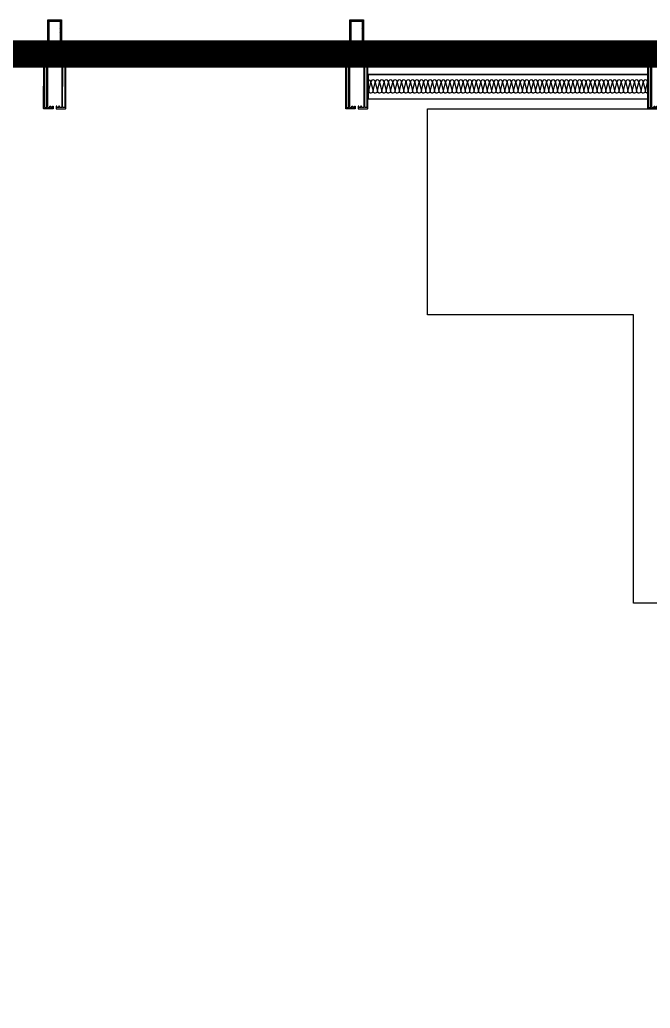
# Model space of a CAD drawing. Header units: feet. Extents: x 1421395 to 1426379, y -945253 to -943919.
# Drawn here: x 1426202.4 to 1426291.8, y -944107 to -943966.8 of the extents above; entities that cross this region are included whole.
import ezdxf

# ---------------------------------------------------------------- set-up
doc = ezdxf.new("R2010")
doc.units = ezdxf.units.FT
for name, color, linetype in [('04--hatch-1', 8, 'Continuous'), ('07--dim-1', 8, 'Continuous'), ('E--concrete-2', 4, 'Continuous'), ('glazing', 145, 'Continuous'), ('H--metalwork', 1, 'Continuous'), ('L--windows-1', 1, 'Continuous')]:
    doc.layers.add(name, color=color, linetype=linetype)
doc.layers.add('1.PROFILES', color=6, linetype='Continuous', lineweight=35)
doc.layers.add('pline', color=210, linetype='Continuous', lineweight=5)

# ---------------------------------------------------------------- blocks, each defined once
blk = doc.blocks.new('DFS')
at = {"color": 6, "lineweight": 0}
for p, q in [((763870.3, 59929.9, 0), (762847.6, 59930.4, 0)), ((763868.3, 59927.9, 0), (762849.6, 59928.4, 0)), ((763870.3, 59838.9, 0), (762847.6, 59839.4, 0)), ((763868.3, 59840.9, 0), (762849.6, 59841.4, 0))]:
    blk.add_line(p, q, dxfattribs=at)
at = {"color": 250}
for points, elevation in [([(762858.8, 59861.2, -0.451718), (762850.9, 59870.2), (762858.8, 59900.2, 0.496772), (762849.6, 59909.1, 0.496772)], -1887.7), ([(762874.8, 59861.2, -0.451718), (762866.9, 59870.2), (762874.8, 59900.2, 1.135042), (762858.9, 59900.2), (762866.8, 59870.2, -0.451718), (762858.8, 59861.2, -0.137116), (762854.7, 59862.4, -0.137116)], -1887.7), ([(762890.8, 59861.2, -0.451718), (762882.9, 59870.2), (762890.8, 59900.2, 1.135042), (762874.9, 59900.2), (762882.8, 59870.2, -0.451718), (762874.8, 59861.2, -0.137116), (762870.7, 59862.4, -0.137116)], -1887.7), ([(762906.8, 59861.2, -0.451718), (762898.9, 59870.2), (762906.8, 59900.2, 1.135042), (762890.9, 59900.2), (762898.8, 59870.2, -0.451718), (762890.8, 59861.2, -0.137116), (762886.7, 59862.4, -0.137116)], -1887.7), ([(762922.8, 59861.2, -0.451718), (762914.9, 59870.2), (762922.8, 59900.2, 1.135042), (762906.9, 59900.2), (762914.8, 59870.2, -0.451718), (762906.8, 59861.2, -0.137116), (762902.7, 59862.4, -0.137116)], -1887.7), ([(762938.8, 59861.2, -0.451718), (762930.9, 59870.2), (762938.8, 59900.2, 1.135042), (762922.9, 59900.2), (762930.8, 59870.2, -0.451718), (762922.8, 59861.2, -0.137116), (762918.7, 59862.4, -0.137116)], -1651.7), ([(762954.8, 59861.2, -0.451718), (762946.9, 59870.2), (762954.8, 59900.2, 1.135042), (762938.9, 59900.2), (762946.8, 59870.2, -0.451718), (762938.8, 59861.2, -0.137116), (762934.7, 59862.4, -0.137116)], -1651.7), ([(762970.8, 59861.2, -0.451718), (762962.9, 59870.2), (762970.8, 59900.2, 1.135042), (762954.9, 59900.2), (762962.8, 59870.2, -0.451718), (762954.8, 59861.2, -0.137116), (762950.7, 59862.4, -0.137116)], -1651.7), ([(762986.8, 59861.2, -0.451718), (762978.9, 59870.2), (762986.8, 59900.2, 1.135042), (762970.9, 59900.2), (762978.8, 59870.2, -0.451718), (762970.8, 59861.2, -0.137116), (762966.7, 59862.4, -0.137116)], -1651.7), ([(763002.8, 59861.2, -0.451718), (762994.9, 59870.2), (763002.8, 59900.2, 1.135042), (762986.9, 59900.2), (762994.8, 59870.2, -0.451718), (762986.8, 59861.2, -0.137116), (762982.7, 59862.4, -0.137116)], -1651.7), ([(763018.8, 59861.2, -0.451718), (763010.9, 59870.2), (763018.8, 59900.2, 1.135042), (763002.9, 59900.2), (763010.8, 59870.2, -0.451718), (763002.8, 59861.2, -0.137116), (762998.7, 59862.4, -0.137116)], -1415.8), ([(763034.8, 59861.2, -0.451718), (763026.9, 59870.2), (763034.8, 59900.2, 1.135042), (763018.9, 59900.2), (763026.8, 59870.2, -0.451718), (763018.8, 59861.2, -0.137116), (763014.7, 59862.4, -0.137116)], -1415.8), ([(763050.8, 59861.2, -0.451718), (763042.9, 59870.2), (763050.8, 59900.2, 1.135042), (763034.9, 59900.2), (763042.8, 59870.2, -0.451718), (763034.8, 59861.2, -0.137116), (763030.7, 59862.4, -0.137116)], -1415.8), ([(763066.8, 59861.2, -0.451718), (763058.9, 59870.2), (763066.8, 59900.2, 1.135042), (763050.9, 59900.2), (763058.8, 59870.2, -0.451718), (763050.8, 59861.2, -0.137116), (763046.7, 59862.4, -0.137116)], -1415.8), ([(763082.8, 59861.2, -0.451718), (763074.9, 59870.2), (763082.8, 59900.2, 1.135042), (763066.9, 59900.2), (763074.8, 59870.2, -0.451718), (763066.8, 59861.2, -0.137116), (763062.7, 59862.4, -0.137116)], -1415.8), ([(763098.8, 59861.2, -0.451718), (763090.9, 59870.2), (763098.8, 59900.2, 1.135042), (763082.9, 59900.2), (763090.8, 59870.2, -0.451718), (763082.8, 59861.2, -0.137116), (763078.7, 59862.4, -0.137116)], -1179.8), ([(763114.8, 59861.2, -0.451718), (763106.9, 59870.2), (763114.8, 59900.2, 1.135042), (763098.9, 59900.2), (763106.8, 59870.2, -0.451718), (763098.8, 59861.2, -0.137116), (763094.7, 59862.4, -0.137116)], -1179.8), ([(763130.8, 59861.2, -0.451718), (763122.9, 59870.2), (763130.8, 59900.2, 1.135042), (763114.9, 59900.2), (763122.8, 59870.2, -0.451718), (763114.8, 59861.2, -0.137116), (763110.7, 59862.4, -0.137116)], -1179.8), ([(763146.8, 59861.2, -0.451718), (763138.9, 59870.2), (763146.8, 59900.2, 1.135042), (763130.9, 59900.2), (763138.8, 59870.2, -0.451718), (763130.8, 59861.2, -0.137116), (763126.7, 59862.4, -0.137116)], -1179.8), ([(763162.8, 59861.2, -0.451718), (763154.9, 59870.2), (763162.8, 59900.2, 1.135042), (763146.9, 59900.2), (763154.8, 59870.2, -0.451718), (763146.8, 59861.2, -0.137116), (763142.7, 59862.4, -0.137116)], -1179.8), ([(763178.8, 59861.2, -0.451718), (763170.9, 59870.2), (763178.8, 59900.2, 1.135042), (763162.9, 59900.2), (763170.8, 59870.2, -0.451718), (763162.8, 59861.2, -0.137116), (763158.7, 59862.4, -0.137116)], -943.8), ([(763194.8, 59861.2, -0.451718), (763186.9, 59870.2), (763194.8, 59900.2, 1.135042), (763178.9, 59900.2), (763186.8, 59870.2, -0.451718), (763178.8, 59861.2, -0.137116), (763174.7, 59862.4, -0.137116)], -943.8), ([(763210.8, 59861.2, -0.451718), (763202.9, 59870.2), (763210.8, 59900.2, 1.135042), (763194.9, 59900.2), (763202.8, 59870.2, -0.451718), (763194.8, 59861.2, -0.137116), (763190.7, 59862.4, -0.137116)], -943.8), ([(763226.8, 59861.2, -0.451718), (763218.9, 59870.2), (763226.8, 59900.2, 1.135042), (763210.9, 59900.2), (763218.8, 59870.2, -0.451718), (763210.8, 59861.2, -0.137116), (763206.7, 59862.4, -0.137116)], -943.8), ([(763242.8, 59861.2, -0.451718), (763234.9, 59870.2), (763242.8, 59900.2, 1.135042), (763226.9, 59900.2), (763234.8, 59870.2, -0.451718), (763226.8, 59861.2, -0.137116), (763222.7, 59862.4, -0.137116)], -943.8), ([(763258.8, 59861.2, -0.451718), (763250.9, 59870.2), (763258.8, 59900.2, 1.135042), (763242.9, 59900.2), (763250.8, 59870.2, -0.451718), (763242.8, 59861.2, -0.137116), (763238.7, 59862.4, -0.137116)], -707.9), ([(763274.8, 59861.2, -0.451718), (763266.9, 59870.2), (763274.8, 59900.2, 1.135042), (763258.9, 59900.2), (763266.8, 59870.2, -0.451718), (763258.8, 59861.2, -0.137116), (763254.7, 59862.4, -0.137116)], -707.9), ([(763290.8, 59861.2, -0.451718), (763282.9, 59870.2), (763290.8, 59900.2, 1.135042), (763274.9, 59900.2), (763282.8, 59870.2, -0.451718), (763274.8, 59861.2, -0.137116), (763270.7, 59862.4, -0.137116)], -707.9), ([(763306.8, 59861.2, -0.451718), (763298.9, 59870.2), (763306.8, 59900.2, 1.135042), (763290.9, 59900.2), (763298.8, 59870.2, -0.451718), (763290.8, 59861.2, -0.137116), (763286.7, 59862.4, -0.137116)], -707.9), ([(763322.8, 59861.2, -0.451718), (763314.9, 59870.2), (763322.8, 59900.2, 1.135042), (763306.9, 59900.2), (763314.8, 59870.2, -0.451718), (763306.8, 59861.2, -0.137116), (763302.7, 59862.4, -0.137116)], -707.9), ([(763338.8, 59861.2, -0.451718), (763330.9, 59870.2), (763338.8, 59900.2, 1.135042), (763322.9, 59900.2), (763330.8, 59870.2, -0.451718), (763322.8, 59861.2, -0.137116), (763318.7, 59862.4, -0.137116)], -471.9), ([(763354.8, 59861.2, -0.451718), (763346.9, 59870.2), (763354.8, 59900.2, 1.135042), (763338.9, 59900.2), (763346.8, 59870.2, -0.451718), (763338.8, 59861.2, -0.137116), (763334.7, 59862.4, -0.137116)], -471.9), ([(763370.8, 59861.2, -0.451718), (763362.9, 59870.2), (763370.8, 59900.2, 1.135042), (763354.9, 59900.2), (763362.8, 59870.2, -0.451718), (763354.8, 59861.2, -0.137116), (763350.7, 59862.4, -0.137116)], -471.9), ([(763386.8, 59861.2, -0.451718), (763378.9, 59870.2), (763386.8, 59900.2, 1.135042), (763370.9, 59900.2), (763378.8, 59870.2, -0.451718), (763370.8, 59861.2, -0.137116), (763366.7, 59862.4, -0.137116)], -471.9), ([(763402.8, 59861.2, -0.451718), (763394.9, 59870.2), (763402.8, 59900.2, 1.135042), (763386.9, 59900.2), (763394.8, 59870.2, -0.451718), (763386.8, 59861.2, -0.137116), (763382.7, 59862.4, -0.137116)], -471.9), ([(763418.8, 59861.2, -0.451718), (763410.9, 59870.2), (763418.8, 59900.2, 1.135042), (763402.9, 59900.2), (763410.8, 59870.2, -0.451718), (763402.8, 59861.2, -0.137116), (763398.7, 59862.4, -0.137116)], -236), ([(763434.8, 59861.2, -0.451718), (763426.9, 59870.2), (763434.8, 59900.2, 1.135042), (763418.9, 59900.2), (763426.8, 59870.2, -0.451718), (763418.8, 59861.2, -0.137116), (763414.7, 59862.4, -0.137116)], -236), ([(763450.8, 59861.2, -0.451718), (763442.9, 59870.2), (763450.8, 59900.2, 1.135042), (763434.9, 59900.2), (763442.8, 59870.2, -0.451718), (763434.8, 59861.2, -0.137116), (763430.7, 59862.4, -0.137116)], -236), ([(763466.8, 59861.2, -0.451718), (763458.9, 59870.2), (763466.8, 59900.2, 1.135042), (763450.9, 59900.2), (763458.8, 59870.2, -0.451718), (763450.8, 59861.2, -0.137116), (763446.7, 59862.4, -0.137116)], -236), ([(763482.8, 59861.2, -0.451718), (763474.9, 59870.2), (763482.8, 59900.2, 1.135042), (763466.9, 59900.2), (763474.8, 59870.2, -0.451718), (763466.8, 59861.2, -0.137116), (763462.7, 59862.4, -0.137116)], -236), ([(763498.8, 59861.2, -0.451718), (763490.9, 59870.2), (763498.8, 59900.2, 1.135042), (763482.9, 59900.2), (763490.8, 59870.2, -0.451718), (763482.8, 59861.2, -0.137116), (763478.7, 59862.4, -0.137116)], 0), ([(763514.8, 59861.2, -0.451718), (763506.9, 59870.2), (763514.8, 59900.2, 1.135042), (763498.9, 59900.2), (763506.8, 59870.2, -0.451718), (763498.8, 59861.2, -0.137116), (763494.7, 59862.4, -0.137116)], 0), ([(763530.8, 59861.2, -0.451718), (763522.9, 59870.2), (763530.8, 59900.2, 1.135042), (763514.9, 59900.2), (763522.8, 59870.2, -0.451718), (763514.8, 59861.2, -0.137116), (763510.7, 59862.4, -0.137116)], 0), ([(763546.8, 59861.2, -0.451718), (763538.9, 59870.2), (763546.8, 59900.2, 1.135042), (763530.9, 59900.2), (763538.8, 59870.2, -0.451718), (763530.8, 59861.2, -0.137116), (763526.7, 59862.4, -0.137116)], 0), ([(763562.8, 59861.2, -0.451718), (763554.9, 59870.2), (763562.8, 59900.2, 1.135042), (763546.9, 59900.2), (763554.8, 59870.2, -0.451718), (763546.8, 59861.2, -0.137116), (763542.7, 59862.4, -0.137116)], 0), ([(763578.8, 59861.2, -0.451718), (763570.9, 59870.2), (763578.8, 59900.2, 1.135042), (763562.9, 59900.2), (763570.8, 59870.2, -0.451718), (763562.8, 59861.2, -0.137116), (763558.7, 59862.4, -0.137116)], 0), ([(763594.8, 59861.2, -0.451718), (763586.9, 59870.2), (763594.8, 59900.2, 1.135042), (763578.9, 59900.2), (763586.8, 59870.2, -0.451718), (763578.8, 59861.2, -0.137116), (763574.7, 59862.4, -0.137116)], 0), ([(763610.8, 59861.2, -0.451718), (763602.9, 59870.2), (763610.8, 59900.2, 1.135042), (763594.9, 59900.2), (763602.8, 59870.2, -0.451718), (763594.8, 59861.2, -0.137116), (763590.7, 59862.4, -0.137116)], 0), ([(763626.8, 59861.2, -0.451718), (763618.9, 59870.2), (763626.8, 59900.2, 1.135042), (763610.9, 59900.2), (763618.8, 59870.2, -0.451718), (763610.8, 59861.2, -0.137116), (763606.7, 59862.4, -0.137116)], 0), ([(763642.8, 59861.2, -0.451718), (763634.9, 59870.2), (763642.8, 59900.2, 1.135042), (763626.9, 59900.2), (763634.8, 59870.2, -0.451718), (763626.8, 59861.2, -0.137116), (763622.7, 59862.4, -0.137116)], 0), ([(763658.8, 59861.2, -0.451718), (763650.9, 59870.2), (763658.8, 59900.2, 1.135042), (763642.9, 59900.2), (763650.8, 59870.2, -0.451718), (763642.8, 59861.2, -0.137116), (763638.7, 59862.4, -0.137116)], 0), ([(763674.8, 59861.2, -0.451718), (763666.9, 59870.2), (763674.8, 59900.2, 1.135042), (763658.9, 59900.2), (763666.8, 59870.2, -0.451718), (763658.8, 59861.2, -0.137116), (763654.7, 59862.4, -0.137116)], 0), ([(763690.8, 59861.2, -0.451718), (763682.9, 59870.2), (763690.8, 59900.2, 1.135042), (763674.9, 59900.2), (763682.8, 59870.2, -0.451718), (763674.8, 59861.2, -0.137116), (763670.7, 59862.4, -0.137116)], 0), ([(763706.8, 59861.2, -0.451718), (763698.9, 59870.2), (763706.8, 59900.2, 1.135042), (763690.9, 59900.2), (763698.8, 59870.2, -0.451718), (763690.8, 59861.2, -0.137116), (763686.7, 59862.4, -0.137116)], 0), ([(763722.8, 59861.2, -0.451718), (763714.9, 59870.2), (763722.8, 59900.2, 1.135042), (763706.9, 59900.2), (763714.8, 59870.2, -0.451718), (763706.8, 59861.2, -0.137116), (763702.7, 59862.4, -0.137116)], 0), ([(763738.8, 59861.2, -0.451718), (763730.9, 59870.2), (763738.8, 59900.2, 1.135042), (763722.9, 59900.2), (763730.8, 59870.2, -0.451718), (763722.8, 59861.2, -0.137116), (763718.7, 59862.4, -0.137116)], 0), ([(763754.8, 59861.2, -0.451718), (763746.9, 59870.2), (763754.8, 59900.2, 1.135042), (763738.9, 59900.2), (763746.8, 59870.2, -0.451718), (763738.8, 59861.2, -0.137116), (763734.7, 59862.4, -0.137116)], 0), ([(763770.8, 59861.2, -0.451718), (763762.9, 59870.2), (763770.8, 59900.2, 1.135042), (763754.9, 59900.2), (763762.8, 59870.2, -0.451718), (763754.8, 59861.2, -0.137116), (763750.7, 59862.4, -0.137116)], 0), ([(763786.8, 59861.2, -0.451718), (763778.9, 59870.2), (763786.8, 59900.2, 1.135042), (763770.9, 59900.2), (763778.8, 59870.2, -0.451718), (763770.8, 59861.2, -0.137116), (763766.7, 59862.4, -0.137116)], 0), ([(763802.8, 59861.2, -0.451718), (763794.9, 59870.2), (763802.8, 59900.2, 1.135042), (763786.9, 59900.2), (763794.8, 59870.2, -0.451718), (763786.8, 59861.2, -0.137116), (763782.7, 59862.4, -0.137116)], 0), ([(763818.8, 59861.2, -0.451718), (763810.9, 59870.2), (763818.8, 59900.2, 1.135042), (763802.9, 59900.2), (763810.8, 59870.2, -0.451718), (763802.8, 59861.2, -0.137116), (763798.7, 59862.4, -0.137116)], 0), ([(763834.8, 59861.2, -0.451718), (763826.9, 59870.2), (763834.8, 59900.2, 1.135042), (763818.9, 59900.2), (763826.8, 59870.2, -0.451718), (763818.8, 59861.2, -0.137116), (763814.7, 59862.4, -0.137116)], 0), ([(763850.8, 59861.2, -0.451718), (763842.9, 59870.2), (763850.8, 59900.2, 1.135042), (763834.9, 59900.2), (763842.8, 59870.2, -0.451718), (763834.8, 59861.2, -0.137116), (763830.7, 59862.4, -0.137116)], 0), ([(763866.8, 59861.2, -0.451718), (763858.9, 59870.2), (763866.8, 59900.2, 1.135042), (763850.9, 59900.2), (763858.8, 59870.2, -0.451718), (763850.8, 59861.2, -0.137116), (763846.7, 59862.4, -0.137116)], 0), ([(763868.3, 59905.8, 0.188361), (763866.9, 59900.2), (763868.3, 59894.8)], 0), ([(762849.6, 59880), (762852, 59871.1, -0.235183), (762849.6, 59864.4)], 0), ([(762849.6, 59874.4), (762850.8, 59870.2, -0.170277), (762849.6, 59865, -0.170277)], -1887.7), ([(763868.3, 59861.3, -0.046599), (763866.8, 59861.2, -0.137116), (763862.7, 59862.4)], 0)]:
    blk.add_lwpolyline(points, format="xyb", dxfattribs=dict(at, elevation=elevation))
at = {"layer": '1.PROFILES'}
for p, q in [((762847.6, 59930.4, 0), (762847.6, 59839.4, 0)), ((762849.6, 59928.4, 0), (762849.6, 59841.4, 0)), ((763868.3, 59840.9, 0), (763868.3, 59927.9, 0)), ((763870.3, 59838.9, 0), (763870.3, 59929.9, 0))]:
    blk.add_line(p, q, dxfattribs=at)
blk = doc.blocks.new('dxfhjt')
at = {"lineweight": 9}
h = blk.add_hatch(dxfattribs=at)
h.set_pattern_fill('ANSI32', color=250, scale=5, angle=900, style=0)
h.set_pattern_definition([(225, (123068.4649, -64400.1108), (1.325825215, -1.325825215), []), (225, (123067.581, -64400.1108), (1.325825215, -1.325825215), [])])
h.paths.add_polyline_path([(-56844.4, -163131.8, 0.414214), (-56844.2, -163131.6), (-56844.2, -163130.6), (-56844.6, -163129.8), (-56845.2, -163129.8), (-56845.2, -163110.5), (-56844.6, -163110.5), (-56844.2, -163109.8), (-56844.2, -163108.8, 0.414214), (-56844.4, -163108.5), (-56846.8, -163108.5, 0.414214), (-56847.1, -163108.8), (-56847.1, -163111.5), (-56849.4, -163111.5, 0.094195), (-56849.4, -163111.6), (-56849.4, -163128.8, 0.094195), (-56849.4, -163128.8), (-56847.1, -163128.8), (-56847.1, -163131.6, 0.414214), (-56846.8, -163131.8)])
h = blk.add_hatch(dxfattribs=at)
h.set_pattern_fill('ANSI32', color=250, scale=5, angle=900, style=0)
h.set_pattern_definition([(225, (120069.4656, -64400.1108), (1.325825215, -1.325825215), []), (225, (120068.5818, -64400.1108), (1.325825215, -1.325825215), [])])
h.paths.add_polyline_path([(-56844.4, -163154.1, -0.414214), (-56844.2, -163154.3), (-56844.2, -163155.3), (-56844.6, -163156), (-56845.2, -163156), (-56845.2, -163175.4), (-56844.6, -163175.4), (-56844.2, -163176.1), (-56844.2, -163177.1, -0.414214), (-56844.4, -163177.4), (-56846.8, -163177.4, -0.414214), (-56847.1, -163177.1), (-56847.1, -163174.4), (-56849.4, -163174.4, -0.094195), (-56849.4, -163174.3), (-56849.4, -163157.1, -0.094195), (-56849.4, -163157.1), (-56847.1, -163157.1), (-56847.1, -163154.3, -0.414214), (-56846.8, -163154.1)])
at = {"color": 250, "lineweight": 0}
for p, q in [((-56857.4, -163119.7, 0), (-56849.4, -163132.7, 0)), ((-56849.4, -163119.7, 0), (-56857.4, -163132.7, 0)), ((-56857.4, -163166.1, 0), (-56849.4, -163153.2, 0)), ((-56849.4, -163166.1, 0), (-56857.4, -163153.2, 0))]:
    blk.add_line(p, q, dxfattribs=at)
at = {"color": 250}
for p, q in [((-56683.9, -163102.9, 0), (-56849.4, -163102.7, 0)), ((-56849.4, -163102.7, 0), (-56849.4, -163105.7, 0)), ((-56849.4, -163105.7, 0), (-56849.4, -163111.3, 0)), ((-56849.4, -163111.3, 0), (-56847.3, -163111.3, 0)), ((-56847.3, -163129.1, 0), (-56849.4, -163129.1, 0)), ((-56849.4, -163129.1, 0), (-56849.4, -163132.2, 0)), ((-56847.3, -163111.3, 0), (-56847.3, -163108.8, 0)), ((-56847.3, -163131.6, 0), (-56847.3, -163129.1, 0)), ((-56846.8, -163108.3, 0), (-56844.4, -163108.3, 0)), ((-56844.5, -163110.8, 0), (-56844.9, -163110.8, 0)), ((-56844.9, -163110.8, 0), (-56844.9, -163129.6, 0)), ((-56844.9, -163129.6, 0), (-56844.5, -163129.6, 0)), ((-56843.9, -163109.9, 0), (-56844.5, -163110.8, 0)), ((-56844.5, -163129.6, 0), (-56843.9, -163130.5, 0)), ((-56843.9, -163108.8, 0), (-56843.9, -163109.9, 0)), ((-56843.9, -163130.5, 0), (-56843.9, -163131.6, 0)), ((-56839.8, -163127.3, 0), (-56839.8, -163117.4, 0)), ((-56839.8, -163137.6, 0), (-56839.8, -163129.6, 0)), ((-56839.8, -163129.6, 0), (-56837.7, -163129.6, 0)), ((-56835.9, -163127.6, 0), (-56839.5, -163127.6, 0)), ((-56839.3, -163116.9, 0), (-56688.9, -163117.1, 0)), ((-56837.5, -163129.6, 0), (-56837.3, -163129.6, 0)), ((-56837.3, -163129.6, 0), (-56837.3, -163130.3, 0)), ((-56836.9, -163130.6, 0), (-56835.9, -163130.4, 0)), ((-56835.9, -163130.4, 0), (-56835.9, -163127.6, 0)), ((-56688.7, -163125.9, 0), (-56692.3, -163125.9, 0)), ((-56692.3, -163125.9, 0), (-56692.3, -163128.6, 0)), ((-56692.3, -163128.6, 0), (-56691.3, -163128.9, 0)), ((-56690.9, -163128.6, 0), (-56691, -163128.3, 0)), ((-56690.9, -163128, 0), (-56690.9, -163127.9, 0)), ((-56690.9, -163127.9, 0), (-56688.7, -163127.9, 0)), ((-56688.4, -163117.6, 0), (-56688.4, -163125.6, 0)), ((-56688.4, -163128.2, 0), (-56688.4, -163135.4, 0)), ((-56682.9, -163103.3, 0), (-56683.9, -163102.9, 0)), ((-56682.4, -163104.2, 0), (-56682.9, -163103.3, 0)), ((-56682.4, -163137.9, 0), (-56682.4, -163104.2, 0)), ((-56855.6, -163137, 0), (-56874.3, -163137, 0)), ((-56874.3, -163137, 0), (-56874.3, -163139.6, 0)), ((-56874.3, -163139.9, 0), (-56874.3, -163137.3, 0)), ((-56874.3, -163137.3, 0), (-56855.6, -163137.3, 0)), ((-56874.3, -163139.6, 0), (-56864.8, -163139.6, 0)), ((-56864.8, -163139.9, 0), (-56874.3, -163139.9, 0)), ((-56864.8, -163146.3, 0), (-56874.3, -163146.3, 0)), ((-56874.3, -163146.3, 0), (-56874.3, -163149, 0)), ((-56874.3, -163149.3, 0), (-56874.3, -163146.6, 0)), ((-56874.3, -163146.6, 0), (-56864.8, -163146.6, 0)), ((-56874.3, -163149, 0), (-56855.6, -163149, 0)), ((-56855.6, -163149.3, 0), (-56874.3, -163149.3, 0)), ((-56864.8, -163146.6, 0), (-56864.8, -163139.6, 0)), ((-56864.8, -163145.1, 0), (-56864.8, -163146.3, 0)), ((-56849.4, -163132.7, 0), (-56857.4, -163132.7, 0)), ((-56849.4, -163153.2, 0), (-56857.4, -163153.2, 0)), ((-56855.6, -163139.7, 0), (-56855.6, -163144.2, 0)), ((-56855.6, -163139.7, 0), (-56851.5, -163139.7, 0)), ((-56855.6, -163146.2, 0), (-56855.6, -163141.7, 0)), ((-56855.6, -163146.2, 0), (-56835.9, -163146.2, 0)), ((-56851.5, -163139.7, 0), (-56849.4, -163139.7, 0)), ((-56851.5, -163146.2, 0), (-56849.4, -163146.2, 0)), ((-56849.4, -163132.2, 0), (-56849.4, -163132.7, 0)), ((-56849.4, -163139.7, 0), (-56835.9, -163139.7, 0)), ((-56849.4, -163146.2, 0), (-56835.9, -163146.2, 0)), ((-56849.4, -163153.7, 0), (-56849.4, -163153.2, 0)), ((-56849.4, -163156.5, 0), (-56849.4, -163153.4, 0)), ((-56847.3, -163156.8, 0), (-56849.4, -163156.8, 0)), ((-56847.3, -163154.3, 0), (-56847.3, -163156.8, 0)), ((-56844.4, -163132.1, 0), (-56846.8, -163132.1, 0)), ((-56844.4, -163153.8, 0), (-56846.8, -163153.8, 0)), ((-56844.9, -163175.1, 0), (-56844.9, -163156.3, 0)), ((-56844.9, -163156.3, 0), (-56844.5, -163156.3, 0)), ((-56844.5, -163156.3, 0), (-56843.9, -163155.4, 0)), ((-56843.9, -163155.4, 0), (-56843.9, -163154.3, 0)), ((-56837.7, -163137.6, 0), (-56839.8, -163137.6, 0)), ((-56837.7, -163148.2, 0), (-56839.8, -163148.2, 0)), ((-56839.8, -163148.2, 0), (-56839.8, -163156.2, 0)), ((-56839.8, -163156.2, 0), (-56837.7, -163156.2, 0)), ((-56839.8, -163158.5, 0), (-56839.8, -163168.5, 0)), ((-56835.9, -163158.2, 0), (-56839.5, -163158.2, 0)), ((-56837.3, -163137.6, 0), (-56837.6, -163137.6, 0)), ((-56837.3, -163148.2, 0), (-56837.6, -163148.2, 0)), ((-56837.5, -163156.2, 0), (-56837.3, -163156.2, 0)), ((-56837.3, -163136.9, 0), (-56837.3, -163137.6, 0)), ((-56837.3, -163148.9, 0), (-56837.3, -163148.2, 0)), ((-56837.3, -163156.2, 0), (-56837.3, -163155.5, 0)), ((-56835.9, -163136.9, 0), (-56836.9, -163136.7, 0)), ((-56835.9, -163149, 0), (-56836.9, -163149.2, 0)), ((-56836.9, -163155.3, 0), (-56835.9, -163155.5, 0)), ((-56835.9, -163139.7, 0), (-56835.9, -163136.9, 0)), ((-56835.9, -163146.2, 0), (-56835.9, -163149, 0)), ((-56835.9, -163155.5, 0), (-56835.9, -163158.2, 0)), ((-56691.3, -163134.9, 0), (-56692.3, -163135.2, 0)), ((-56692.3, -163135.2, 0), (-56692.3, -163136.8, 0)), ((-56692.3, -163136.8, 0), (-56692.3, -163137.9, 0)), ((-56692.3, -163137.9, 0), (-56682.4, -163137.9, 0)), ((-56692.3, -163149.4, 0), (-56692.3, -163148.3, 0)), ((-56692.3, -163148.3, 0), (-56682.4, -163148.3, 0)), ((-56692.3, -163151, 0), (-56692.3, -163149.4, 0)), ((-56691.3, -163151.3, 0), (-56692.3, -163151, 0)), ((-56692.3, -163157.6, 0), (-56691.3, -163157.3, 0)), ((-56692.3, -163160.3, 0), (-56692.3, -163157.6, 0)), ((-56688.7, -163160.3, 0), (-56692.3, -163160.3, 0)), ((-56691, -163135.5, 0), (-56690.9, -163135.2, 0)), ((-56691, -163150.7, 0), (-56690.9, -163151, 0)), ((-56690.9, -163157.6, 0), (-56691, -163157.9, 0)), ((-56690.9, -163135.9, 0), (-56690.9, -163135.9, 0)), ((-56690.9, -163135.9, 0), (-56690.9, -163135.9, 0)), ((-56690.9, -163150.3, 0), (-56690.9, -163150.3, 0)), ((-56690.9, -163150.3, 0), (-56690.9, -163150.4, 0)), ((-56690.9, -163158.2, 0), (-56690.9, -163158.3, 0)), ((-56690.9, -163158.3, 0), (-56688.7, -163158.3, 0)), ((-56690.4, -163135.9, 0), (-56690.5, -163135.9, 0)), ((-56690.4, -163150.3, 0), (-56690.5, -163150.3, 0)), ((-56688.9, -163135.9, 0), (-56690.4, -163135.9, 0)), ((-56688.9, -163150.3, 0), (-56690.4, -163150.3, 0)), ((-56688.4, -163158, 0), (-56688.4, -163150.8, 0)), ((-56688.4, -163168.6, 0), (-56688.4, -163160.6, 0)), ((-56682.4, -163148.3, 0), (-56682.4, -163182, 0)), ((-56849.4, -163179.8, 0), (-56849.4, -163174.3, 0)), ((-56849.4, -163174.6, 0), (-56847.3, -163174.6, 0)), ((-56849.4, -163183.2, 0), (-56849.4, -163180.2, 0)), ((-56683.9, -163183.3, 0), (-56849.4, -163183.2, 0)), ((-56847.3, -163174.6, 0), (-56847.3, -163177.1, 0)), ((-56846.8, -163177.6, 0), (-56844.4, -163177.6, 0)), ((-56844.5, -163175.1, 0), (-56844.9, -163175.1, 0)), ((-56843.9, -163176, 0), (-56844.5, -163175.1, 0)), ((-56843.9, -163177.1, 0), (-56843.9, -163176, 0)), ((-56839.3, -163169, 0), (-56688.9, -163169.1, 0)), ((-56682.9, -163182.9, 0), (-56683.9, -163183.3, 0)), ((-56682.4, -163182, 0), (-56682.9, -163182.9, 0))]:
    blk.add_line(p, q, dxfattribs=at)
at = {"color": 250, "lineweight": 0, "elevation": 0}
for points in [[(-56857.4, -163119.7), (-56857.4, -163132.7), (-56849.4, -163132.7), (-56849.4, -163119.7)], [(-56857.4, -163166.1), (-56857.4, -163153.2), (-56849.4, -163153.2), (-56849.4, -163166.1)]]:
    blk.add_lwpolyline(points, close=True, dxfattribs=at)
at = {"color": 250, "lineweight": 9, "elevation": 0}
for points in [[(-56847.1, -163111.5), (-56847.1, -163108.8, -0.414214), (-56846.8, -163108.5), (-56844.4, -163108.5, -0.414214), (-56844.2, -163108.8), (-56844.2, -163109.8), (-56844.6, -163110.5), (-56845.2, -163110.5), (-56845.2, -163129.8), (-56844.6, -163129.8), (-56844.2, -163130.6), (-56844.2, -163131.6, -0.414214), (-56844.4, -163131.8), (-56846.8, -163131.8, -0.414214), (-56847.1, -163131.6), (-56847.1, -163128.8), (-56849.4, -163128.8, -0.094195), (-56849.4, -163128.8), (-56849.4, -163111.6, -0.094195), (-56849.4, -163111.5)], [(-56847.1, -163174.4), (-56847.1, -163177.1, 0.414214), (-56846.8, -163177.4), (-56844.4, -163177.4, 0.414214), (-56844.2, -163177.1), (-56844.2, -163176.1), (-56844.6, -163175.4), (-56845.2, -163175.4), (-56845.2, -163156), (-56844.6, -163156), (-56844.2, -163155.3), (-56844.2, -163154.3, 0.414214), (-56844.4, -163154.1), (-56846.8, -163154.1, 0.414214), (-56847.1, -163154.3), (-56847.1, -163157.1), (-56849.4, -163157.1, 0.094195), (-56849.4, -163157.1), (-56849.4, -163174.3, 0.094195), (-56849.4, -163174.4)]]:
    blk.add_lwpolyline(points, format="xyb", close=True, dxfattribs=at)
at = {"color": 250, "elevation": 0}
for points in [[(-56839.8, -163113.9), (-56839.8, -163105.7), (-56688.4, -163105.9), (-56688.4, -163114.1)], [(-56839.8, -163113.9), (-56839.8, -163105.7), (-56688.4, -163105.9), (-56688.4, -163114.1)], [(-56839.8, -163172), (-56839.8, -163180.2), (-56688.4, -163180.3), (-56688.4, -163172.1)], [(-56839.8, -163172), (-56839.8, -163180.2), (-56688.4, -163180.3), (-56688.4, -163172.1)]]:
    blk.add_lwpolyline(points, close=True, dxfattribs=at)
for points in [[(-56857.4, -163132.7), (-56857.4, -163137)], [(-56857.4, -163153.2), (-56857.4, -163149.3)], [(-56855.6, -163146.2), (-56855.6, -163137)], [(-56855.6, -163146.2), (-56855.6, -163149.3)]]:
    blk.add_lwpolyline(points, dxfattribs=at)
at = {"color": 250, "lineweight": 0}
for centre, radius, start, end in [((-56853.4, -163096, 0), 7.86, 239.3714, 300.6286), ((-56853.4, -163096.8, 0), 7.86, 239.3786, 300.5825), ((-56853.4, -163097.8, 0), 7.86, 239.3786, 300.5825), ((-56853.7, -163101.4, 0), 5.73, 229.7967, 318.6614), ((-56853.7, -163102.4, 0), 5.73, 229.7967, 318.6614), ((-56853.7, -163103.6, 0), 5.73, 229.7967, 318.6614), ((-56853.7, -163105, 0), 5.73, 229.7967, 318.6614), ((-56853.7, -163106.1, 0), 5.73, 229.7967, 318.6614), ((-56853.7, -163107.2, 0), 5.73, 229.7967, 318.6614), ((-56853.7, -163108.6, 0), 5.73, 229.7967, 318.6614), ((-56853.7, -163109.7, 0), 5.73, 229.7967, 318.6614), ((-56853.7, -163111, 0), 5.73, 229.7967, 318.6614), ((-56853.7, -163112.4, 0), 5.73, 229.7967, 318.6614), ((-56853.7, -163113.4, 0), 5.73, 229.7967, 318.6614), ((-56853.7, -163172.5, 0), 5.73, 41.3386, 130.2033), ((-56853.7, -163173.5, 0), 5.73, 41.3386, 130.2033), ((-56853.7, -163174.9, 0), 5.73, 41.3386, 130.2033), ((-56853.7, -163176.2, 0), 5.73, 41.3386, 130.2033), ((-56853.7, -163177.3, 0), 5.73, 41.3386, 130.2033), ((-56853.7, -163178.6, 0), 5.73, 41.3386, 130.2033), ((-56853.7, -163179.8, 0), 5.73, 41.3386, 130.2033), ((-56853.7, -163180.9, 0), 5.73, 41.3386, 130.2033), ((-56853.7, -163182.2, 0), 5.73, 41.3386, 130.2033), ((-56853.7, -163183.4, 0), 5.73, 41.3386, 130.2033), ((-56853.7, -163184.4, 0), 5.73, 41.3386, 130.2033), ((-56853.4, -163188.1, 0), 7.86, 59.4175, 120.6214), ((-56853.4, -163189.1, 0), 7.86, 59.4175, 120.6214), ((-56853.4, -163189.9, 0), 7.86, 59.3714, 120.6286)]:
    blk.add_arc(centre, radius, start, end, dxfattribs=at)
at = {"color": 250}
for centre, radius, start, end in [((-56846.8, -163108.8, 0), 0.5, 90, 180), ((-56846.8, -163131.6, 0), 0.5, 180, 270), ((-56844.4, -163108.8, 0), 0.5, 360, 90), ((-56844.4, -163131.6, 0), 0.5, 270, 0), ((-56839.3, -163117.4, 0), 0.5, 90, 180), ((-56839.5, -163127.3, 0), 0.3, 180, 270), ((-56837.6, -163129.9, 0), 0.3, 75.7816, 104.2184), ((-56837, -163130.3, 0), 0.3, 180, 285), ((-56691.2, -163128.6, 0), 0.3, 255, 348.3535), ((-56690.7, -163128.2, 0), 0.3, 129.5901, 195), ((-56688.9, -163117.6, 0), 0.5, 0, 90), ((-56688.7, -163125.6, 0), 0.3, 270, 360), ((-56688.7, -163128.2, 0), 0.3, 360, 90), ((-56846.8, -163154.3, 0), 0.5, 90, 180), ((-56844.4, -163154.3, 0), 0.5, 360, 90), ((-56839.5, -163158.5, 0), 0.3, 90, 180), ((-56837.6, -163137.3, 0), 0.3, 258.6985, 281.3015), ((-56837.6, -163148.5, 0), 0.3, 78.6985, 101.3015), ((-56837.6, -163156, 0), 0.3, 255.7816, 284.2184), ((-56837, -163136.9, 0), 0.3, 75, 180), ((-56837, -163148.9, 0), 0.3, 180, 285), ((-56837, -163155.5, 0), 0.3, 75, 180), ((-56691.2, -163135.2, 0), 0.3, 1.3831, 105), ((-56691.2, -163151, 0), 0.3, 255, 358.6169), ((-56691.2, -163157.6, 0), 0.3, 11.6465, 105), ((-56690.7, -163135.6, 0), 0.3, 165, 230.4099), ((-56690.7, -163150.6, 0), 0.3, 129.5901, 195), ((-56690.7, -163158, 0), 0.3, 165, 230.4099), ((-56690.7, -163135.6, 0), 0.3, 240.8395, 268.2462), ((-56690.7, -163150.6, 0), 0.3, 91.7538, 119.1605), ((-56690.6, -163135.6, 0), 0.3, 246.8392, 300), ((-56690.6, -163150.6, 0), 0.3, 60, 113.1608), ((-56688.9, -163135.4, 0), 0.5, 270, 0), ((-56688.9, -163150.8, 0), 0.5, 0, 90), ((-56688.7, -163158, 0), 0.3, 270, 0), ((-56688.7, -163160.6, 0), 0.3, 360, 90), ((-56846.8, -163177.1, 0), 0.5, 180, 270), ((-56844.4, -163177.1, 0), 0.5, 270, 0), ((-56839.3, -163168.5, 0), 0.5, 180, 270), ((-56688.9, -163168.6, 0), 0.5, 270, 0)]:
    blk.add_arc(centre, radius, start, end, dxfattribs=at)
blk = doc.blocks.new('RGQ')
at = {"layer": '04--hatch-1'}
h = blk.add_hatch(dxfattribs=at)
h.set_pattern_fill('ANSI31', color=256)
h.paths.add_polyline_path([(431651, 108268.1), (431601, 108268.1), (431601, 108168.1), (431651, 108168.1)])
h.paths.add_polyline_path([(431646, 108263.1), (431646, 108173.1), (431606, 108173.1), (431606, 108263.1)], flags=16)
at = {"layer": 'H--metalwork'}
for points in [[(431601, 108268.1), (431651, 108268.1), (431651, 108168.1), (431601, 108168.1)], [(431606, 108263.1), (431646, 108263.1), (431646, 108173.1), (431606, 108173.1)]]:
    blk.add_lwpolyline(points, close=True, dxfattribs=at)
blk = doc.blocks.new('4th')
at = {"layer": 'H--metalwork', "color": 252, "elevation": 0}
for points in [[(-349796.1, -364969.7), (-349846.1, -364969.7), (-349846.1, -364975), (-349796.1, -364975)], [(-349818.1, -364975), (-349824.1, -364975), (-349824.1, -365014.3), (-349818.1, -365014.3)], [(-348696.1, -364969.7), (-348746.1, -364969.7), (-348746.1, -364975), (-348696.1, -364975)], [(-348718.1, -364975), (-348724.1, -364975), (-348724.1, -365014.3), (-348718.1, -365014.3)]]:
    blk.add_lwpolyline(points, close=True, dxfattribs=at)
at = {"layer": 'L--windows-1', "color": 5, "linetype": 'Continuous'}
for p, q in [((-346765, -364994.7, 0), (-354214.5, -364994.7, 0)), ((-346790, -365019.7, 0), (-354214.5, -365019.7, 0))]:
    blk.add_line(p, q, dxfattribs=at)
at = {"layer": '04--hatch-1', "rotation": 270}
for p in [(-186678.1, -421877.1, 0), (-185578.1, -421877.1, 0), (-184478.1, -421877.1, 0)]:
    blk.add_blockref('dxfhjt', p, dxfattribs=at)
at = {"layer": 'H--metalwork', "rotation": 180.0000000000001}
for p in [(81804.9, -256701.6, 0), (82904.9, -256701.6, 0)]:
    blk.add_blockref('RGQ', p, dxfattribs=at)

msp = doc.modelspace()

# ---------------------------------------------------------------- linework, layer by layer
at = {"layer": 'E--concrete-2', "extrusion": (-6.24309e-13, 1.25923e-06, 1), "elevation": -1.15}
msp.add_lwpolyline([(1426260.2, -944008.66), (1426260.2, -943979.47), (1426318.58, -943979.47), (1426318.58, -944049.53), (1426289.39, -944049.53), (1426289.39, -944008.66)], close=True, dxfattribs=at)
at = {"layer": 'pline', "color": 82, "linetype": 'Continuous', "extrusion": (-7.30952e-16, 1.25923e-06, 1), "const_width": 3.89, "elevation": -1.13}
msp.add_lwpolyline([(1425187.99, -944592.44), (1425187.99, -944983.58), (1425022.58, -944983.58), (1425022.58, -945030.28), (1425018.69, -945030.28), (1425018.69, -945102.28), (1426326.36, -945102.28), (1426326.37, -944838.61), (1426371.12, -944838.61), (1426371.12, -944421.2), (1426347.85, -944421.2), (1426347.78, -944308.34), (1426371.12, -944308.34), (1426371.12, -944253.85), (1426326.37, -944253.85), (1426326.37, -943971.69), (1425602.47, -943971.69), (1425602.48, -944504.88), (1425187.99, -944504.88), (1425187.99, -944592.44)], dxfattribs=at)

# ---------------------------------------------------------------- block references
at = {"layer": '07--dim-1', "extrusion": (-6.24309e-13, 1.25923e-06, 1), "xscale": 0.03891891879323523, "yscale": 0.03891891879323523, "zscale": 0.03891891879323523}
msp.add_blockref('DFS', (1396562.52, -946306.96, -1.15), dxfattribs=at)
at = {"layer": 'glazing', "color": 6, "extrusion": (1.35353e-12, 1.25923e-06, 1), "xscale": 0.03891891879323523, "yscale": 0.03891891879323523, "zscale": 0.03891891879323523}
msp.add_blockref('4th', (1439822.01, -929766.49, -1.15), dxfattribs=at)

doc.saveas('drawing.dxf')
